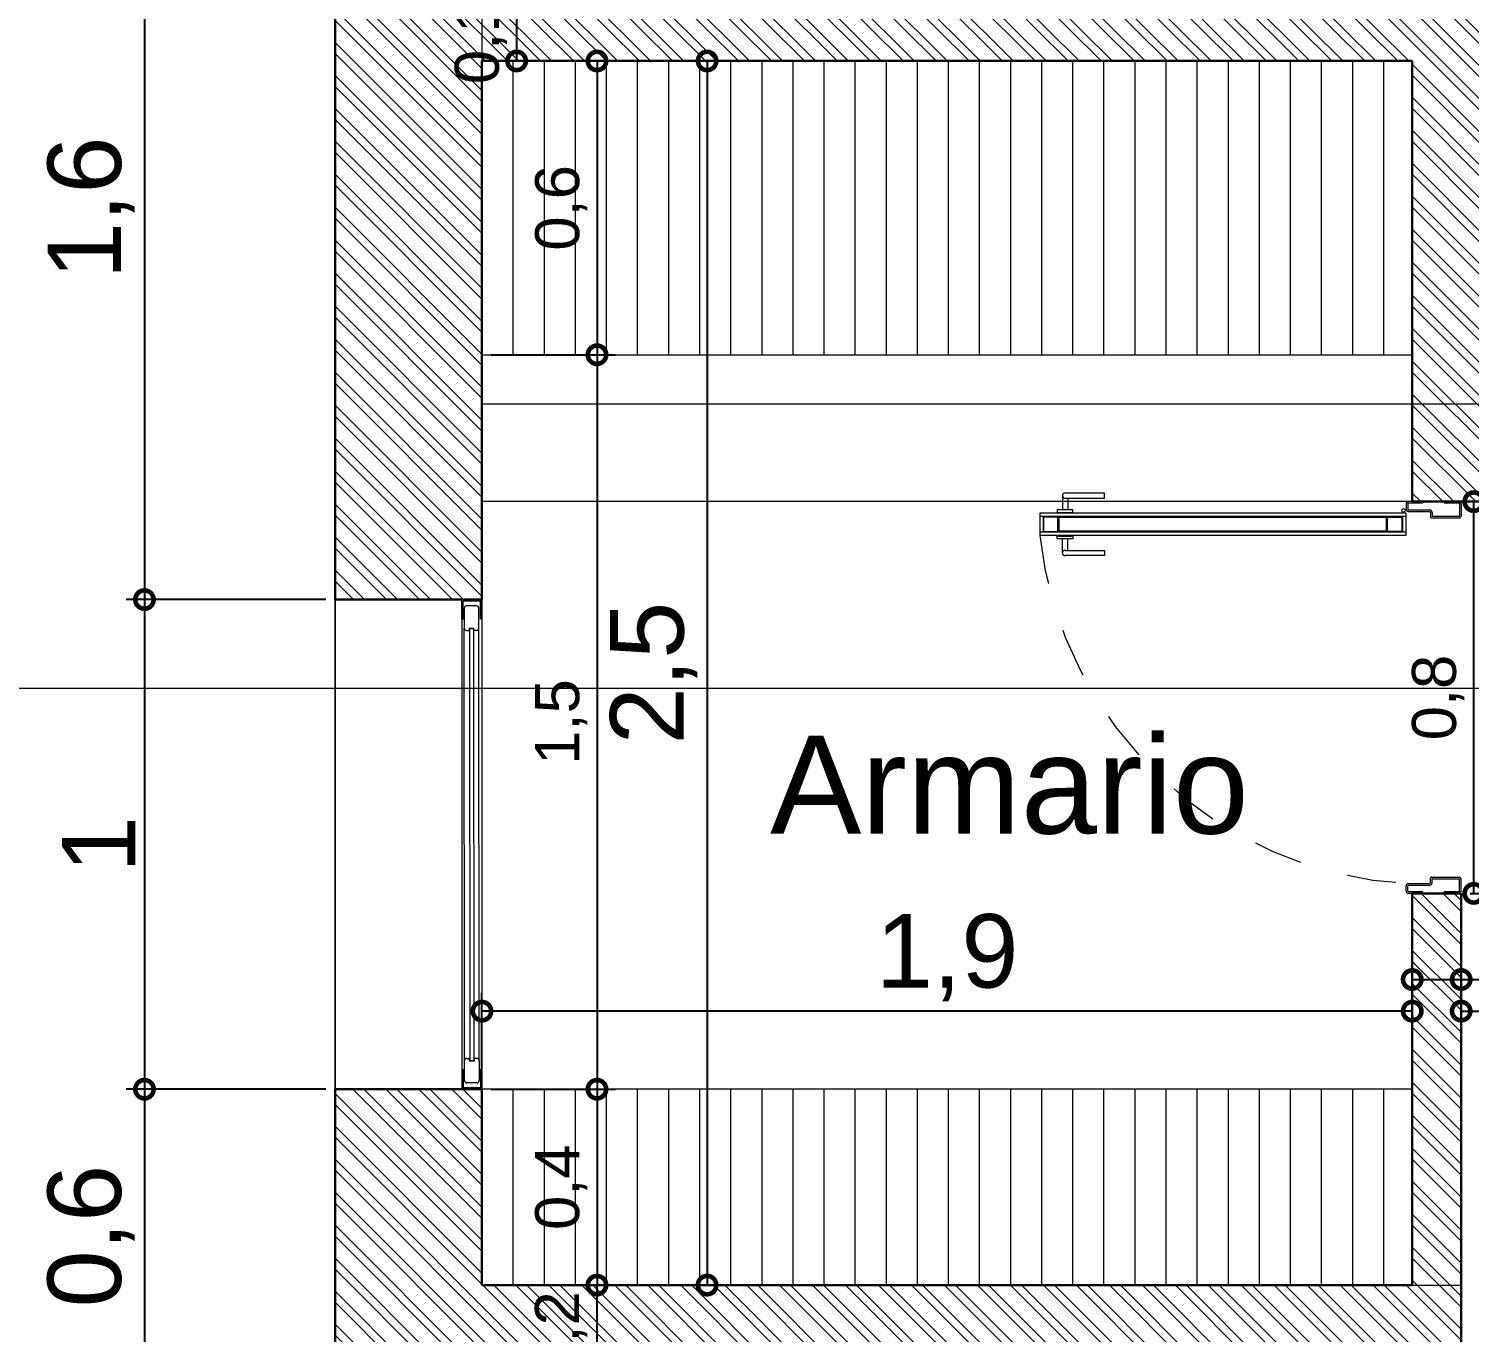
# Model space of a CAD drawing. Header units: millimetres. Extents: x 2502.5 to 2587.5, y 1451 to 1547.9.
# Drawn here: x 2514.037 to 2516.979, y 1504.998 to 1507.66 of the extents above; entities that cross this region are included whole.
import ezdxf

# ---------------------------------------------------------------- set-up
doc = ezdxf.new("R2010")
doc.units = ezdxf.units.MM
doc.linetypes.add('JIS_02_0.7', pattern=[1.35, 0.75, -0.6])
for name, color, linetype, lineweight in [('0.05', 254, 'Continuous', 5), ('0.09', 6, 'Continuous', 9), ('0.15', 6, 'Continuous', 15), ('02_CIVIL_EXIST', 250, 'Continuous', 30), ('09_CIVIL PROYECCIONES', 230, 'JIS_02_0.7', 5), ('11_CARPINTERIA Y MOBILIARIO', 141, 'Continuous', 9), ('12_TEXTOS', 150, 'Continuous', 20), ('13_COTAS', 8, 'Continuous', 9), ('ABERTURASQ', 250, 'Continuous', 30)]:
    doc.layers.add(name, color=color, linetype=linetype, lineweight=lineweight)
doc.styles.add('Swis721 BT', font='swiss.ttf')
doc.dimstyles.new('ISO-23', dxfattribs={"dimscale": 0.03, "dimtxt": 5, "dimasz": 2.5, "dimexe": 1.25, "dimexo": 0.625, "dimtad": 1, "dimtxsty": 'Swis721 BT', "dimblk": 'DOTSMALL', "dimcen": 2.5, "dimclrt": 150, "dimadec": 0, "dimazin": 0, "dimtfac": 1, "dimtmove": 0, "dimatfit": 3, "dimfxl": 0, "dimarcsym": 0})

# ---------------------------------------------------------------- blocks, each defined once
blk = doc.blocks.new('80')
at = {"layer": '09_CIVIL PROYECCIONES', "linetype": 'JIS_02_0.7', "ltscale": 0.1}
blk.add_arc((2522612.3974, 181769.4556), 0.8022, 276.4267, 356.831, dxfattribs=at)
at = {"layer": '11_CARPINTERIA Y MOBILIARIO'}
for p, q in [((2522612.4184, 181769.5148), (2522612.4184, 181769.4844)), ((2522612.4218, 181769.5148), (2522612.4218, 181769.4844)), ((2522612.4229, 181769.5193), (2522612.4472, 181769.5193)), ((2522612.4229, 181769.5159), (2522612.447, 181769.5159)), ((2522612.4481, 181769.4601), (2522612.4481, 181769.515)), ((2522612.4516, 181769.4593), (2522612.4516, 181769.5155)), ((2522613.1852, 181769.4593), (2522613.1852, 181769.5155)), ((2522613.1887, 181769.4601), (2522613.1887, 181769.515)), ((2522613.2139, 181769.5193), (2522613.1896, 181769.5193)), ((2522613.2139, 181769.5159), (2522613.1898, 181769.5159)), ((2522613.2151, 181769.5148), (2522613.2151, 181769.4844)), ((2522613.2184, 181769.5148), (2522613.2184, 181769.4844)), ((2522612.4184, 181769.4844), (2522612.4218, 181769.4844)), ((2522613.2184, 181769.4844), (2522613.2151, 181769.4844)), ((2522612.4352, 181769.4113), (2522612.4352, 181769.4545)), ((2522612.4385, 181769.4113), (2522612.4385, 181769.4545)), ((2522612.4408, 181769.4601), (2522612.4481, 181769.4601)), ((2522612.4408, 181769.4567), (2522612.4494, 181769.4567)), ((2522613.1961, 181769.4567), (2522613.1874, 181769.4567)), ((2522613.1961, 181769.4601), (2522613.1887, 181769.4601)), ((2522613.1983, 181769.4113), (2522613.1983, 181769.4545)), ((2522613.2017, 181769.4113), (2522613.2017, 181769.4545)), ((2522612.4184, 181769.4404), (2522612.4184, 181769.4113)), ((2522612.4184, 181769.4404), (2522612.4218, 181769.4404)), ((2522612.4218, 181769.4404), (2522612.4218, 181769.4113)), ((2522613.2184, 181769.4404), (2522613.2151, 181769.4404)), ((2522613.2151, 181769.4404), (2522613.2151, 181769.4113)), ((2522613.2184, 181769.4404), (2522613.2184, 181769.4113)), ((2522612.4229, 181769.4101), (2522612.434, 181769.4101)), ((2522612.4229, 181769.4068), (2522612.434, 181769.4068)), ((2522612.4422, 181769.4063), (2522612.4872, 181769.4063)), ((2522612.4422, 181769.4063), (2522612.4422, 181768.6585)), ((2522612.4489, 181769.4063), (2522612.4489, 181768.6585)), ((2522612.4489, 181769.3995), (2522612.4804, 181769.3995)), ((2522612.4501, 181769.3984), (2522612.4793, 181769.3984)), ((2522612.4501, 181769.3691), (2522612.4501, 181769.3984)), ((2522612.4793, 181769.3984), (2522612.4793, 181769.3691)), ((2522612.4804, 181769.4063), (2522612.4804, 181768.6585)), ((2522612.4872, 181769.4063), (2522612.4872, 181768.6585)), ((2522613.2139, 181769.4101), (2522613.2028, 181769.4101)), ((2522613.2139, 181769.4068), (2522613.2028, 181769.4068)), ((2522612.4793, 181769.3691), (2522612.4501, 181769.3691)), ((2522612.4783, 181769.367), (2522612.4511, 181769.367)), ((2522612.4511, 181769.367), (2522612.4511, 181768.6978)), ((2522612.4783, 181768.6978), (2522612.4783, 181769.367)), ((2522612.4115, 181768.7907), (2522612.4008, 181768.7907)), ((2522612.4008, 181768.7907), (2522612.4008, 181768.7102)), ((2522612.4115, 181768.7102), (2522612.4115, 181768.7907)), ((2522612.5179, 181768.7102), (2522612.5179, 181768.7907)), ((2522612.5179, 181768.7907), (2522612.5286, 181768.7907)), ((2522612.5286, 181768.7907), (2522612.5286, 181768.7102)), ((2522612.4115, 181768.7156), (2522612.4351, 181768.7156)), ((2522612.4404, 181768.7263), (2522612.4351, 181768.7263)), ((2522612.4351, 181768.7263), (2522612.4351, 181768.6941)), ((2522612.4404, 181768.6941), (2522612.4404, 181768.7263)), ((2522612.4889, 181768.6941), (2522612.4889, 181768.7263)), ((2522612.4889, 181768.7263), (2522612.4943, 181768.7263)), ((2522612.4943, 181768.7263), (2522612.4943, 181768.6941)), ((2522612.5179, 181768.7156), (2522612.4943, 181768.7156)), ((2522612.4061, 181768.7048), (2522612.4351, 181768.7048)), ((2522612.4351, 181768.6941), (2522612.4404, 181768.6941)), ((2522612.4793, 181768.6956), (2522612.4501, 181768.6956)), ((2522612.4501, 181768.6956), (2522612.4501, 181768.6664)), ((2522612.4511, 181768.6978), (2522612.4783, 181768.6978)), ((2522612.4793, 181768.6664), (2522612.4793, 181768.6956)), ((2522612.4943, 181768.6941), (2522612.4889, 181768.6941)), ((2522612.5233, 181768.7048), (2522612.4943, 181768.7048)), ((2522612.4422, 181768.6585), (2522612.4872, 181768.6585)), ((2522612.4489, 181768.6652), (2522612.4804, 181768.6652)), ((2522612.4501, 181768.6664), (2522612.4793, 181768.6664))]:
    blk.add_line(p, q, dxfattribs=at)
blk.add_circle((2522612.4361, 181769.4014), 0.0036, dxfattribs=at)
for centre, radius, start, end in [((2522612.4229, 181769.5148), 0.00448, 90, 180), ((2522612.4229, 181769.5148), 0.00112, 90, 180), ((2522612.447, 181769.5148), 0.00112, 8.602, 90), ((2522612.4472, 181769.5148), 0.00448, 8.602, 90), ((2522613.1896, 181769.5148), 0.00448, 90, 171.398), ((2522613.1898, 181769.5148), 0.00112, 90, 171.398), ((2522613.2139, 181769.5148), 0.00448, 0, 90), ((2522613.2139, 181769.5148), 0.00112, 0, 90), ((2522612.4408, 181769.4545), 0.0056, 90, 180), ((2522612.4408, 181769.4545), 0.00224, 90, 180), ((2522612.4494, 181769.4589), 0.00224, 270, 8.602), ((2522613.1874, 181769.4589), 0.00224, 171.398, 270), ((2522613.1961, 181769.4545), 0.0056, 0, 90), ((2522613.1961, 181769.4545), 0.00224, 0, 90), ((2522612.4229, 181769.4113), 0.00448, 180, 270), ((2522612.4229, 181769.4113), 0.00112, 180, 270), ((2522612.434, 181769.4113), 0.00448, 270, 0), ((2522612.434, 181769.4113), 0.00112, 270, 0), ((2522613.2028, 181769.4113), 0.00448, 180, 270), ((2522613.2028, 181769.4113), 0.00112, 180, 270), ((2522613.2139, 181769.4113), 0.00448, 270, 0), ((2522613.2139, 181769.4113), 0.00112, 270, 0), ((2522612.4061, 181768.7102), 0.00537, 180, 0), ((2522612.5233, 181768.7102), 0.00537, 180, 0)]:
    blk.add_arc(centre, radius, start, end, dxfattribs=at)
blk = doc.blocks.new('_DotSmall')
at = {"color": 0, "linetype": 'ByBlock', "const_width": 0.5}
blk.add_lwpolyline([(-0.0625, 0, 1), (0.0625, 0, 1)], format="xyb", close=True, dxfattribs=at)
blk = doc.blocks.new('*D169')
at = {"layer": '13_COTAS', "color": 0, "lineweight": -2}
for p, q in [((2514.6435, 1508.0944), (2514.2354, 1508.0944)), ((2514.2729, 1508.0944), (2514.2729, 1506.4944)), ((2514.6435, 1506.4944), (2514.2354, 1506.4944))]:
    blk.add_line(p, q, dxfattribs=at)
at = {"layer": 'Defpoints', "color": 0}
for p in [(2514.6623, 1508.0944), (2514.2729, 1506.4944), (2514.6623, 1506.4944)]:
    blk.add_point(p, dxfattribs=at)
at = {"layer": '13_COTAS', "color": 0, "lineweight": -2, "xscale": 0.075, "yscale": 0.075, "zscale": 0.075}
for p, rotation in [((2514.2729, 1508.0944), 90), ((2514.2729, 1506.4944), 270)]:
    blk.add_blockref('_DotSmall', p, dxfattribs=dict(at, rotation=rotation))
at = {"layer": '13_COTAS', "color": 150, "insert": (2514.1638, 1507.2944), "char_height": 0.15, "attachment_point": 5, "rotation": 90, "style": 'Swis721 BT'}
blk.add_mtext('1,6', dxfattribs=at)
blk = doc.blocks.new('*D170')
at = {"layer": '13_COTAS', "color": 0, "lineweight": -2}
for p, q in [((2514.6435, 1506.4944), (2514.2354, 1506.4944)), ((2514.2729, 1506.4944), (2514.2729, 1505.4944)), ((2514.6435, 1505.4944), (2514.2354, 1505.4944))]:
    blk.add_line(p, q, dxfattribs=at)
at = {"layer": 'Defpoints', "color": 0}
for p in [(2514.6623, 1506.4944), (2514.2729, 1505.4944), (2514.6623, 1505.4944)]:
    blk.add_point(p, dxfattribs=at)
at = {"layer": '13_COTAS', "color": 0, "lineweight": -2, "xscale": 0.075, "yscale": 0.075, "zscale": 0.075}
for p, rotation in [((2514.2729, 1506.4944), 90), ((2514.2729, 1505.4944), 270)]:
    blk.add_blockref('_DotSmall', p, dxfattribs=dict(at, rotation=rotation))
at = {"layer": '13_COTAS', "color": 150, "insert": (2514.1792, 1505.9944), "char_height": 0.15, "attachment_point": 5, "rotation": 90, "style": 'Swis721 BT'}
blk.add_mtext('1', dxfattribs=at)
blk = doc.blocks.new('*D171')
at = {"layer": '13_COTAS', "color": 0, "lineweight": -2}
for p, q in [((2514.6435, 1505.4944), (2514.2354, 1505.4944)), ((2514.2729, 1505.4944), (2514.2729, 1504.8944)), ((2514.6435, 1504.8944), (2514.2354, 1504.8944))]:
    blk.add_line(p, q, dxfattribs=at)
at = {"layer": 'Defpoints', "color": 0}
for p in [(2514.6623, 1505.4944), (2514.2729, 1504.8944), (2514.6623, 1504.8944)]:
    blk.add_point(p, dxfattribs=at)
at = {"layer": '13_COTAS', "color": 0, "lineweight": -2, "xscale": 0.075, "yscale": 0.075, "zscale": 0.075}
for p, rotation in [((2514.2729, 1505.4944), 90), ((2514.2729, 1504.8944), 270)]:
    blk.add_blockref('_DotSmall', p, dxfattribs=dict(at, rotation=rotation))
at = {"layer": '13_COTAS', "color": 150, "insert": (2514.1638, 1505.1944), "char_height": 0.15, "attachment_point": 5, "rotation": 90, "style": 'Swis721 BT'}
blk.add_mtext('0,6', dxfattribs=at)
blk = doc.blocks.new('*D177')
at = {"layer": '13_COTAS', "color": 0, "lineweight": -2}
for p, q in [((2514.981, 1507.7444), (2515.0706, 1507.7444)), ((2515.0331, 1507.7444), (2515.0331, 1507.5944)), ((2514.981, 1507.5944), (2515.0706, 1507.5944))]:
    blk.add_line(p, q, dxfattribs=at)
at = {"layer": 'Defpoints', "color": 0}
for p in [(2514.9623, 1507.7444), (2514.9623, 1507.5944), (2515.0331, 1507.5944)]:
    blk.add_point(p, dxfattribs=at)
at = {"layer": '13_COTAS', "color": 0, "lineweight": -2, "xscale": 0.075, "yscale": 0.075, "zscale": 0.075}
for p, rotation in [((2515.0331, 1507.7444), 90), ((2515.0331, 1507.5944), 270)]:
    blk.add_blockref('_DotSmall', p, dxfattribs=dict(at, rotation=rotation))
at = {"layer": '13_COTAS', "color": 150, "insert": (2514.9601, 1507.6694), "char_height": 0.09, "attachment_point": 5, "rotation": 90, "style": 'Swis721 BT'}
blk.add_mtext('0,15', dxfattribs=at)
blk = doc.blocks.new('*D178')
at = {"layer": '13_COTAS', "color": 0, "lineweight": -2}
for p, q in [((2514.981, 1507.5944), (2515.2347, 1507.5944)), ((2515.1972, 1507.5944), (2515.1972, 1506.9944)), ((2514.981, 1506.9944), (2515.2347, 1506.9944))]:
    blk.add_line(p, q, dxfattribs=at)
at = {"layer": 'Defpoints', "color": 0}
for p in [(2514.9623, 1507.5944), (2514.9623, 1506.9944), (2515.1972, 1506.9944)]:
    blk.add_point(p, dxfattribs=at)
at = {"layer": '13_COTAS', "color": 0, "lineweight": -2, "xscale": 0.075, "yscale": 0.075, "zscale": 0.075}
for p, rotation in [((2515.1972, 1507.5944), 90), ((2515.1972, 1506.9944), 270)]:
    blk.add_blockref('_DotSmall', p, dxfattribs=dict(at, rotation=rotation))
at = {"layer": '13_COTAS', "color": 150, "insert": (2515.1242, 1507.2944), "char_height": 0.09, "attachment_point": 5, "rotation": 90, "style": 'Swis721 BT'}
blk.add_mtext('0,6', dxfattribs=at)
blk = doc.blocks.new('*D179')
at = {"layer": '13_COTAS', "color": 0, "lineweight": -2}
for p, q in [((2514.981, 1506.9944), (2515.2347, 1506.9944)), ((2515.1972, 1506.9944), (2515.1972, 1505.4944)), ((2514.981, 1505.4944), (2515.2347, 1505.4944))]:
    blk.add_line(p, q, dxfattribs=at)
at = {"layer": 'Defpoints', "color": 0}
for p in [(2514.9623, 1506.9944), (2514.9623, 1505.4944), (2515.1972, 1505.4944)]:
    blk.add_point(p, dxfattribs=at)
at = {"layer": '13_COTAS', "color": 0, "lineweight": -2, "xscale": 0.075, "yscale": 0.075, "zscale": 0.075}
for p, rotation in [((2515.1972, 1506.9944), 90), ((2515.1972, 1505.4944), 270)]:
    blk.add_blockref('_DotSmall', p, dxfattribs=dict(at, rotation=rotation))
at = {"layer": '13_COTAS', "color": 150, "insert": (2515.1242, 1506.2444), "char_height": 0.09, "attachment_point": 5, "rotation": 90, "style": 'Swis721 BT'}
blk.add_mtext('1,5', dxfattribs=at)
blk = doc.blocks.new('*D72')
at = {"layer": '13_COTAS', "color": 0, "lineweight": -2}
for p, q in [((2515.1972, 1505.4944), (2515.1972, 1505.0944)), ((2515.2112, 1505.4944), (2515.2347, 1505.4944)), ((2515.2112, 1505.0944), (2515.2347, 1505.0944))]:
    blk.add_line(p, q, dxfattribs=at)
at = {"layer": 'Defpoints', "color": 0}
for p in [(2515.1925, 1505.4944), (2515.1925, 1505.0944), (2515.1972, 1505.0944)]:
    blk.add_point(p, dxfattribs=at)
at = {"layer": '13_COTAS', "color": 0, "lineweight": -2, "xscale": 0.075, "yscale": 0.075, "zscale": 0.075}
for p, rotation in [((2515.1972, 1505.4944), 90), ((2515.1972, 1505.0944), 270)]:
    blk.add_blockref('_DotSmall', p, dxfattribs=dict(at, rotation=rotation))
at = {"layer": '13_COTAS', "color": 150, "insert": (2515.1242, 1505.2944), "char_height": 0.09, "attachment_point": 5, "rotation": 90, "style": 'Swis721 BT'}
blk.add_mtext('0,4', dxfattribs=at)
blk = doc.blocks.new('*D180')
at = {"layer": '13_COTAS', "color": 0, "lineweight": -2}
for p, q in [((2515.197, 1505.0944), (2515.197, 1504.8944)), ((2515.2158, 1505.0944), (2515.2345, 1505.0944)), ((2515.1784, 1504.8944), (2515.1595, 1504.8944))]:
    blk.add_line(p, q, dxfattribs=at)
at = {"layer": 'Defpoints', "color": 0}
for p in [(2515.197, 1505.0944), (2515.197, 1504.8944), (2515.1972, 1504.8944)]:
    blk.add_point(p, dxfattribs=at)
at = {"layer": '13_COTAS', "color": 0, "lineweight": -2, "xscale": 0.075, "yscale": 0.075, "zscale": 0.075}
for p, rotation in [((2515.197, 1505.0944), 90), ((2515.197, 1504.8944), 270)]:
    blk.add_blockref('_DotSmall', p, dxfattribs=dict(at, rotation=rotation))
at = {"layer": '13_COTAS', "color": 150, "insert": (2515.124, 1504.9944), "char_height": 0.09, "attachment_point": 5, "rotation": 90, "style": 'Swis721 BT'}
blk.add_mtext('0,2', dxfattribs=at)
blk = doc.blocks.new('*D73')
at = {"layer": '13_COTAS', "color": 0, "lineweight": -2}
for p, q in [((2515.5159, 1507.5944), (2515.3846, 1507.5944)), ((2515.4221, 1507.5944), (2515.4221, 1505.0944)), ((2515.476, 1505.0944), (2515.3846, 1505.0944))]:
    blk.add_line(p, q, dxfattribs=at)
at = {"layer": 'Defpoints', "color": 0}
for p in [(2515.5346, 1507.5944), (2515.4221, 1505.0944), (2515.4948, 1505.0944)]:
    blk.add_point(p, dxfattribs=at)
at = {"layer": '13_COTAS', "color": 0, "lineweight": -2, "xscale": 0.075, "yscale": 0.075, "zscale": 0.075}
for p, rotation in [((2515.4221, 1507.5944), 90), ((2515.4221, 1505.0944), 270)]:
    blk.add_blockref('_DotSmall', p, dxfattribs=dict(at, rotation=rotation))
at = {"layer": '13_COTAS', "color": 150, "insert": (2515.313, 1506.3444), "char_height": 0.15, "attachment_point": 5, "rotation": 90, "style": 'Swis721 BT'}
blk.add_mtext('2,5', dxfattribs=at)
blk = doc.blocks.new('*D209')
at = {"layer": '13_COTAS', "color": 0, "lineweight": -2}
for p, q in [((2516.8623, 1505.6408), (2516.8623, 1505.756)), ((2516.9623, 1505.6574), (2516.9623, 1505.756)), ((2516.8623, 1505.7185), (2516.9623, 1505.7185)), ((2516.9623, 1505.7185), (2517.2169, 1505.7185))]:
    blk.add_line(p, q, dxfattribs=at)
at = {"layer": 'Defpoints', "color": 0}
for p in [(2516.9623, 1505.7185), (2516.8623, 1505.6221), (2516.9623, 1505.6387)]:
    blk.add_point(p, dxfattribs=at)
at = {"layer": '13_COTAS', "color": 0, "lineweight": -2, "xscale": 0.075, "yscale": 0.075, "zscale": 0.075, "rotation": 180}
blk.add_blockref('_DotSmall', (2516.8623, 1505.7185), dxfattribs=at)
at = {"layer": '13_COTAS', "color": 0, "lineweight": -2, "xscale": 0.075, "yscale": 0.075, "zscale": 0.075}
blk.add_blockref('_DotSmall', (2516.9623, 1505.7185), dxfattribs=at)
at = {"layer": '13_COTAS', "color": 150, "insert": (2517.1271, 1505.7915), "char_height": 0.09, "attachment_point": 5, "style": 'Swis721 BT'}
blk.add_mtext('0,1', dxfattribs=at)
blk = doc.blocks.new('*D210')
at = {"layer": '13_COTAS', "color": 0, "lineweight": -2}
for p, q in [((2514.9623, 1505.1132), (2514.9623, 1505.6914)), ((2516.8623, 1505.5162), (2516.8623, 1505.6914)), ((2516.8623, 1505.6539), (2514.9623, 1505.6539))]:
    blk.add_line(p, q, dxfattribs=at)
at = {"layer": 'Defpoints', "color": 0}
for p in [(2514.9623, 1505.6539), (2516.8623, 1505.4974), (2514.9623, 1505.0944)]:
    blk.add_point(p, dxfattribs=at)
at = {"layer": '13_COTAS', "color": 0, "lineweight": -2, "xscale": 0.075, "yscale": 0.075, "zscale": 0.075, "rotation": 180}
blk.add_blockref('_DotSmall', (2514.9623, 1505.6539), dxfattribs=at)
at = {"layer": '13_COTAS', "color": 0, "lineweight": -2, "xscale": 0.075, "yscale": 0.075, "zscale": 0.075}
blk.add_blockref('_DotSmall', (2516.8623, 1505.6539), dxfattribs=at)
at = {"layer": '13_COTAS', "color": 150, "insert": (2515.9123, 1505.763), "char_height": 0.15, "attachment_point": 5, "style": 'Swis721 BT'}
blk.add_mtext('1,9', dxfattribs=at)
blk = doc.blocks.new('*D90')
at = {"layer": '13_COTAS', "color": 0, "lineweight": -2}
for p, q in [((2516.9623, 1505.6964), (2516.9623, 1505.6164)), ((2516.9623, 1505.6539), (2520.4623, 1505.6539)), ((2520.4623, 1505.6351), (2520.4623, 1505.6164))]:
    blk.add_line(p, q, dxfattribs=at)
at = {"layer": 'Defpoints', "color": 0}
for p in [(2516.9623, 1505.7152), (2520.4623, 1505.6539), (2520.4623, 1505.6539)]:
    blk.add_point(p, dxfattribs=at)
at = {"layer": '13_COTAS', "color": 0, "lineweight": -2, "xscale": 0.075, "yscale": 0.075, "zscale": 0.075, "rotation": 180}
blk.add_blockref('_DotSmall', (2516.9623, 1505.6539), dxfattribs=at)
at = {"layer": '13_COTAS', "color": 0, "lineweight": -2, "xscale": 0.075, "yscale": 0.075, "zscale": 0.075}
blk.add_blockref('_DotSmall', (2520.4623, 1505.6539), dxfattribs=at)
at = {"layer": '13_COTAS', "color": 150, "insert": (2518.7123, 1505.763), "char_height": 0.15, "attachment_point": 5, "style": 'Swis721 BT'}
blk.add_mtext('3,5', dxfattribs=at)
blk = doc.blocks.new('*D138')
at = {"layer": '13_COTAS', "color": 0, "lineweight": -2}
for p, q in [((2516.981, 1506.6944), (2517.0256, 1506.6944)), ((2516.9881, 1505.8944), (2516.9881, 1506.6944)), ((2516.981, 1505.8944), (2517.0256, 1505.8944))]:
    blk.add_line(p, q, dxfattribs=at)
at = {"layer": 'Defpoints', "color": 0}
for p in [(2516.9623, 1506.6944), (2516.9881, 1506.6944), (2516.9623, 1505.8944)]:
    blk.add_point(p, dxfattribs=at)
at = {"layer": '13_COTAS', "color": 0, "lineweight": -2, "xscale": 0.075, "yscale": 0.075, "zscale": 0.075}
for p, rotation in [((2516.9881, 1506.6944), 90), ((2516.9881, 1505.8944), 270)]:
    blk.add_blockref('_DotSmall', p, dxfattribs=dict(at, rotation=rotation))
at = {"layer": '13_COTAS', "color": 150, "insert": (2516.9151, 1506.2944), "char_height": 0.09, "attachment_point": 5, "rotation": 90, "style": 'Swis721 BT'}
blk.add_mtext('0,8', dxfattribs=at)
blk = doc.blocks.new('silueta')
at = {"layer": '0.09', "color": 3}
for points in [[(2456.2998, 1530.2666), (2464.7998, 1530.2666), (2464.7998, 1530.5166), (2467.0998, 1530.5166), (2467.1, 1532.922), (2465.0998, 1532.9166), (2465.0998, 1540.7166), (2464.7998, 1540.7166), (2464.7998, 1540.9666), (2456.2998, 1540.9666)], [(2465.3998, 1540.9166), (2465.3998, 1534.9166), (2473.1998, 1534.9166), (2473.1998, 1537.6666)], [(2472.9998, 1537.5666), (2472.9998, 1534.7166), (2465.3998, 1534.7166), (2465.3998, 1533.1166), (2467.3998, 1533.1166), (2467.3998, 1530.3166), (2477.3998, 1530.3166), (2477.3998, 1536.7166), (2484.6498, 1536.7166), (2484.6498, 1540.1166)]]:
    blk.add_lwpolyline(points, dxfattribs=at)

msp = doc.modelspace()

# ---------------------------------------------------------------- hatches: boundary and pattern name
at = {"layer": '0.05'}
h = msp.add_hatch(dxfattribs=at)
h.set_pattern_fill('ANSI31', color=256, scale=0.02, angle=225)
h.set_pattern_definition([(270, (1978.6417, 2070.090036), (0.0635, -3e-17), [])])
h.paths.add_polyline_path([(2522.7123, 1509.1444), (2522.7123, 1508.5444), (2523.3123, 1508.5444), (2524.5123, 1508.5444), (2524.5123, 1509.1444)])
h.paths.add_polyline_path([(2516.8623, 1506.9944), (2516.8623, 1507.5944), (2514.9623, 1507.5944), (2514.9623, 1506.9944)])
h.paths.add_polyline_path([(2516.8623, 1505.0944), (2516.8623, 1505.4944), (2514.9623, 1505.4944), (2514.9623, 1505.0944)])
at = {"layer": '0.09'}
h = msp.add_hatch(dxfattribs=at)
h.set_pattern_fill('ANSI32', color=18, scale=0.005, angle=-90)
h.set_pattern_definition([(315, (2, 0), (0.03367596045, 0.03367596045), []), (315, (2, -0.02245), (0.03367596045, 0.03367596045), [])])
h.paths.add_polyline_path([(2527.2623, 1502.0944), (2521.615, 1502.0944), (2521.615, 1501.9444), (2527.2623, 1501.9444)])
h.paths.add_polyline_path([(2514.9623, 1512.8944), (2518.7623, 1512.8944), (2518.7623, 1510.5801), (2518.9623, 1510.5801), (2518.9623, 1512.8944), (2520.9623, 1512.8944), (2520.9623, 1513.0944), (2513.8623, 1513.0944), (2513.8623, 1512.6944), (2514.6623, 1512.6944), (2514.6623, 1511.6944), (2514.9623, 1511.6944)])
h.paths.add_polyline_path([(2520.9623, 1513.2444), (2514.6623, 1513.2444), (2514.6623, 1513.0944), (2520.9623, 1513.0944)])
h.paths.add_polyline_path([(2527.2623, 1513.2444), (2522.9623, 1513.2444), (2522.9623, 1513.0944), (2527.2623, 1513.0944)])
h.paths.add_polyline_path([(2528.0623, 1513.0944), (2527.2623, 1513.0944), (2522.9623, 1513.0944), (2522.9623, 1512.8944), (2522.9623, 1510.5801), (2523.1623, 1510.5801), (2523.1623, 1512.8944), (2526.9623, 1512.8944), (2526.9623, 1511.6944), (2527.0123, 1511.6944), (2527.0623, 1511.6944), (2527.2623, 1511.6944), (2527.2623, 1512.6944), (2528.0623, 1512.6944)])
h.paths.add_polyline_path([(2523.1623, 1510.5801), (2522.9623, 1510.5801), (2522.9623, 1510.2944), (2522.5623, 1510.2944), (2522.5623, 1510.0944), (2523.7623, 1510.0944), (2523.7623, 1510.1944), (2523.1623, 1510.1944)])
h.paths.add_polyline_path([(2521.5623, 1510.2944), (2520.3623, 1510.2944), (2520.3623, 1510.0944), (2521.5623, 1510.0944)])
h.paths.add_polyline_path([(2519.5623, 1510.2944), (2518.9623, 1510.2944), (2518.9623, 1510.5801), (2518.7623, 1510.5801), (2518.7623, 1510.1944), (2518.1623, 1510.1944), (2518.1623, 1510.0944), (2519.5623, 1510.0944)])
h.paths.add_polyline_path([(2527.2623, 1509.3944), (2526.9623, 1509.3944), (2526.9623, 1509.2944), (2522.5623, 1509.2944), (2522.5623, 1506.2338), (2523.6623, 1506.2338), (2523.6623, 1506.2444), (2522.7123, 1506.2444), (2522.7123, 1509.1444), (2524.5123, 1509.1444), (2524.5123, 1506.2444), (2524.4623, 1506.2444), (2524.4623, 1506.2338), (2524.9623, 1506.2338), (2524.9623, 1506.2444), (2524.6123, 1506.2444), (2524.6123, 1507.6444), (2524.9123, 1507.6444), (2524.9123, 1507.7444), (2524.6123, 1507.7444), (2524.6123, 1509.1444), (2525.6123, 1509.1444), (2525.6123, 1507.6444), (2525.7123, 1507.6444), (2525.7123, 1509.1444), (2526.9623, 1509.1444), (2526.9623, 1508.3944), (2527.2623, 1508.3944)])
h.paths.add_polyline_path([(2525.7076, 1508.4035), (2525.7075, 1508.3408), (2525.6992, 1508.3408), (2525.6992, 1508.4035, -1)], flags=16)
h.paths.add_polyline_path([(2525.6253, 1508.4035), (2525.6254, 1508.3408), (2525.617, 1508.3408), (2525.617, 1508.4035, -1)], flags=16)
h.paths.add_polyline_path([(2523.4088, 1509.2768), (2523.3283, 1509.2768), (2523.3283, 1509.2875), (2523.4088, 1509.2875, -1)], flags=16)
h.paths.add_polyline_path([(2527.2623, 1507.7444), (2526.4123, 1507.7444), (2526.4123, 1507.7182), (2526.4123, 1507.6444), (2526.9623, 1507.6444), (2526.9623, 1506.2444), (2525.7623, 1506.2444), (2525.7623, 1506.2338), (2527.2623, 1506.2338)], flags=17)
h.paths.add_polyline_path([(2527.2623, 1506.2338), (2525.7623, 1506.2338), (2525.7623, 1506.2108), (2525.7623, 1506.0944), (2527.2623, 1506.0944)])
h.paths.add_polyline_path([(2524.9623, 1506.2338), (2524.4623, 1506.2338), (2524.4623, 1506.2108), (2524.4623, 1506.0944), (2524.9623, 1506.0944)])
h.paths.add_polyline_path([(2523.6623, 1506.2338), (2522.5623, 1506.2338), (2522.5623, 1506.0944), (2523.6623, 1506.0944)])
h.paths.add_polyline_path([(2523.3783, 1506.1121), (2523.4588, 1506.1121, -1), (2523.4588, 1506.1013), (2523.3783, 1506.1013)], flags=16)
h.paths.add_polyline_path([(2528.0623, 1502.4944), (2527.2623, 1502.4944), (2527.2623, 1503.0444), (2526.9623, 1503.0444), (2526.9623, 1502.2944), (2522.7623, 1502.2944), (2522.7623, 1505.2944), (2522.5623, 1505.2944), (2522.5623, 1502.2944), (2521.615, 1502.2944), (2521.615, 1502.0944), (2528.0623, 1502.0944)])
h.paths.add_polyline_path([(2521.615, 1502.2944), (2516.9623, 1502.2944), (2516.9623, 1502.4944), (2516.6623, 1502.4944), (2514.6623, 1502.4944), (2513.8623, 1502.4944), (2513.8623, 1502.0944), (2514.6623, 1502.0944), (2521.615, 1502.0944)])
h.paths.add_polyline_path([(2521.615, 1502.0944), (2514.6623, 1502.0944), (2514.6623, 1501.9444), (2521.615, 1501.9444)])
h.paths.add_polyline_path([(2516.9623, 1505.1944), (2516.9623, 1505.8944), (2516.9274, 1505.8944), (2516.8623, 1505.8944), (2516.8623, 1505.0944), (2514.9623, 1505.0944), (2514.9623, 1505.4944), (2514.6623, 1505.4944), (2514.6623, 1504.8944), (2514.9623, 1504.8944), (2516.6623, 1504.8944), (2516.9623, 1504.8944)])
h.paths.add_polyline_path([(2519.4996, 1508.6645), (2519.4996, 1507.3622), (2519.933, 1507.3622), (2519.933, 1508.6645)], flags=9)
h.paths.add_polyline_path([(2517.3471, 1509.1069), (2517.3471, 1508.3521), (2517.7804, 1508.3521), (2517.7804, 1509.1069)], flags=9)
h = msp.add_hatch(dxfattribs=at)
h.set_pattern_fill('ANSI32', color=18, scale=0.005, angle=-90)
h.set_pattern_definition([(315, (2100.05912, 1006.04728), (0.0336759605, 0.0336759605), []), (315, (2100.05912, 1006.02483), (0.0336759605, 0.0336759605), [])])
h.paths.add_polyline_path([(2514.9623, 1507.5944), (2516.8623, 1507.5944), (2516.8623, 1506.6944), (2516.9623, 1506.6944), (2520.5623, 1506.6944), (2520.5623, 1508.3444), (2520.4123, 1508.3444), (2520.4123, 1506.8444), (2519.0123, 1506.8444), (2519.0123, 1507.3444), (2518.5123, 1507.3444), (2518.5123, 1508.2444), (2519.0123, 1508.2444), (2519.0123, 1508.3444), (2518.4123, 1508.3444), (2518.4123, 1507.2444), (2518.9123, 1507.2444), (2518.9123, 1506.8444), (2517.0123, 1506.8444), (2517.0123, 1508.2444), (2517.7123, 1508.2444), (2517.7123, 1508.3444), (2516.9623, 1508.3444), (2516.8623, 1508.3444), (2516.8623, 1507.7444), (2515.9623, 1507.7444), (2515.9623, 1508.3444), (2515.8623, 1508.3444), (2515.8623, 1507.7444), (2514.9623, 1507.7444), (2514.9623, 1508.0944), (2514.6623, 1508.0944), (2514.6623, 1506.4944), (2514.9623, 1506.4944)])
h.paths.add_polyline_path([(2518.417, 1507.5853), (2518.417, 1507.6479), (2518.4254, 1507.6479), (2518.4253, 1507.5853, -1)], flags=16)

# ---------------------------------------------------------------- linework, layer by layer
for p, q in [((2514.9623, 1506.9944), (2516.8623, 1506.9944)), ((2514.6623, 1506.4944), (2514.6623, 1505.4944)), ((2516.8623, 1505.4944), (2514.9623, 1505.4944))]:
    msp.add_line(p, q, dxfattribs=at)
at = {"layer": '0.15'}
msp.add_line((2535.7644, 1506.3128), (2504.7242, 1506.3128), dxfattribs=at)
at = {"layer": '02_CIVIL_EXIST'}
for p, q in [((2514.6623, 1506.4944), (2514.6623, 1508.0944)), ((2514.9623, 1507.5944), (2514.9623, 1506.4944)), ((2514.9623, 1507.5944), (2516.8623, 1507.5944)), ((2516.8623, 1507.5944), (2516.8623, 1506.6944)), ((2516.9623, 1506.6944), (2516.8623, 1506.6944)), ((2520.5623, 1506.6944), (2516.9623, 1506.6944)), ((2514.9623, 1506.4944), (2514.6623, 1506.4944)), ((2514.6623, 1506.4944), (2514.9623, 1506.4944)), ((2516.8623, 1505.8944), (2516.8623, 1505.0944)), ((2516.9623, 1505.8944), (2516.8623, 1505.8944)), ((2516.9623, 1505.1944), (2516.9623, 1505.8944)), ((2514.6623, 1505.4944), (2514.6623, 1504.8944)), ((2514.9623, 1505.4944), (2514.6623, 1505.4944)), ((2514.9623, 1505.0944), (2514.9623, 1505.4944)), ((2516.9623, 1505.1944), (2516.9623, 1504.8944)), ((2516.8623, 1505.0944), (2514.9623, 1505.0944))]:
    msp.add_line(p, q, dxfattribs=at)
at = {"layer": '09_CIVIL PROYECCIONES', "linetype": 'ByBlock'}
for p, q in [((2514.9208, 1506.4544), (2514.9208, 1506.4944)), ((2514.9623, 1506.4544), (2514.9623, 1506.4944)), ((2514.9238, 1506.4544), (2514.9238, 1506.4904)), ((2514.9583, 1506.4914), (2514.9248, 1506.4914)), ((2514.926, 1506.4765), (2514.926, 1506.4363)), ((2514.9511, 1506.4814), (2514.9308, 1506.4814)), ((2514.956, 1506.4363), (2514.956, 1506.4765)), ((2514.9593, 1506.4544), (2514.9593, 1506.4904)), ((2514.9208, 1506.4544), (2514.9238, 1506.4544)), ((2514.9265, 1505.5525), (2514.926, 1506.4363)), ((2514.9361, 1506.4363), (2514.9361, 1506.4324)), ((2514.9361, 1506.4363), (2514.9459, 1506.4363)), ((2514.9459, 1506.4324), (2514.9459, 1506.4363)), ((2514.9565, 1505.5525), (2514.956, 1506.4363)), ((2514.9623, 1506.4544), (2514.9593, 1506.4544)), ((2514.9309, 1506.4314), (2514.9351, 1506.4314)), ((2514.9511, 1506.4314), (2514.9469, 1506.4314)), ((2514.9265, 1505.5123), (2514.9265, 1505.5525)), ((2514.9314, 1505.5574), (2514.9356, 1505.5574)), ((2514.9366, 1505.5526), (2514.9366, 1505.5564)), ((2514.9366, 1505.5526), (2514.9464, 1505.5526)), ((2514.9464, 1505.5564), (2514.9464, 1505.5526)), ((2514.9516, 1505.5574), (2514.9474, 1505.5574)), ((2514.9565, 1505.5526), (2514.9565, 1505.5123)), ((2514.9208, 1505.5344), (2514.9208, 1505.4944)), ((2514.9208, 1505.5344), (2514.9237, 1505.5344)), ((2514.9237, 1505.5344), (2514.9237, 1505.4984)), ((2514.9593, 1505.5344), (2514.9593, 1505.4984)), ((2514.9623, 1505.5344), (2514.9593, 1505.5344)), ((2514.9623, 1505.5344), (2514.9623, 1505.4944)), ((2514.9583, 1505.4974), (2514.9247, 1505.4974)), ((2514.9516, 1505.5074), (2514.9314, 1505.5074))]:
    msp.add_line(p, q, dxfattribs=at)
at = {"layer": '09_CIVIL PROYECCIONES', "linetype": 'Continuous'}
msp.add_line((2514.9208, 1505.4944), (2514.9623, 1505.4944), dxfattribs=at)
at = {"layer": '09_CIVIL PROYECCIONES', "linetype": 'ByBlock'}
for centre, radius, start, end in [((2514.9248, 1506.4904), 0.001, 89.9848, 179.9848), ((2514.9308, 1506.4765), 0.00488, 90.0152, 180.0152), ((2514.9511, 1506.4765), 0.00488, 0.0152, 90.0152), ((2514.9583, 1506.4904), 0.001, 0.0152, 90.0152), ((2514.9309, 1506.4363), 0.0049, 180.0152, 270.0152), ((2514.9511, 1506.4363), 0.00488, 270.0152, 0.0152), ((2514.9469, 1506.4324), 0.001, 180.0152, 270.0152), ((2514.9314, 1505.5525), 0.0049, 90.0152, 180.0152), ((2514.9474, 1505.5564), 0.001, 90.0152, 180.0152), ((2514.9516, 1505.5526), 0.00488, 0.0152, 90.0152), ((2514.9247, 1505.4984), 0.001, 180.0152, 270.0152), ((2514.9314, 1505.5123), 0.00488, 180.0152, 270.0152), ((2514.9516, 1505.5123), 0.00488, 270.0152, 0.0152), ((2514.9583, 1505.4984), 0.001, 269.9848, 359.9848)]:
    msp.add_arc(centre, radius, start, end, dxfattribs=at)
at = {"layer": '09_CIVIL PROYECCIONES', "linetype": 'ByBlock', "extrusion": (2.70945e-08, -5.9703e-08, 1)}
msp.add_arc((2514.9351, 1506.4324, 0), 0.001, 270.0152, 0.0152, dxfattribs=at)
at = {"layer": '09_CIVIL PROYECCIONES', "linetype": 'ByBlock', "extrusion": (2.70627e-08, 5.97174e-08, 1)}
msp.add_arc((2514.9356, 1505.5564, 0.0002), 0.001, 0.0152, 90.0152, dxfattribs=at)
at = {"layer": '11_CARPINTERIA Y MOBILIARIO'}
for p, q in [((2514.9208, 1506.4544), (2514.9208, 1505.5344)), ((2514.937, 1506.4354), (2514.9375, 1505.5534)), ((2514.937, 1506.4354), (2514.945, 1506.4354)), ((2514.945, 1506.4354), (2514.9455, 1505.5534)), ((2514.9623, 1506.4544), (2514.9623, 1505.5344)), ((2514.9375, 1505.5534), (2514.9455, 1505.5534))]:
    msp.add_line(p, q, dxfattribs=at)

# ---------------------------------------------------------------- block references
at = {"layer": 'ABERTURASQ', "rotation": 270}
msp.add_blockref('80', (-179252.557, 2524119.1128), dxfattribs=at)
at = {"layer": 'Defpoints'}
msp.add_blockref('silueta', (49.5625, -28.0222), dxfattribs=at)

# ---------------------------------------------------------------- texts
at = {"layer": '12_TEXTOS', "insert": (2515.5508, 1506.0137), "char_height": 0.2, "attachment_point": 7, "style": 'Swis721 BT'}
msp.add_mtext_dynamic_manual_height_columns('Armario', width=4.74294, gutter_width=10, heights=[0], dxfattribs=at)

# ---------------------------------------------------------------- dimensions: what is measured, and where the dimension line sits
at = {"layer": '13_COTAS'}
for base, p1, p2, override, picture, middle in [((2514.2729, 1506.4944), (2514.6623, 1508.0944), (2514.6623, 1506.4944), {"dimfxl": 100, "dimarcsym": 2}, '*D169', (2514.1638, 1507.2944)), ((2515.1972, 1506.9944), (2514.9623, 1507.5944), (2514.9623, 1506.9944), {"dimtxt": 3, "dimfxl": 100, "dimarcsym": 2}, '*D178', (2515.1242, 1507.2944)), ((2515.4221, 1505.0944), (2515.5346, 1507.5944), (2515.4948, 1505.0944), {"dimfxl": 100, "dimarcsym": 2}, '*D73', (2515.313, 1506.3444)), ((2515.1972, 1505.4944), (2514.9623, 1506.9944), (2514.9623, 1505.4944), {"dimtxt": 3, "dimfxl": 100, "dimarcsym": 2}, '*D179', (2515.1242, 1506.2444)), ((2516.9881, 1506.6944), (2516.9623, 1505.8944), (2516.9623, 1506.6944), {"dimtxt": 3, "dimfxl": 100, "dimarcsym": 2}, '*D138', (2516.9151, 1506.2944)), ((2514.2729, 1505.4944), (2514.6623, 1506.4944), (2514.6623, 1505.4944), {"dimfxl": 100, "dimarcsym": 2}, '*D170', (2514.1792, 1505.9944)), ((2514.2729, 1504.8944), (2514.6623, 1505.4944), (2514.6623, 1504.8944), {"dimfxl": 100, "dimarcsym": 2}, '*D171', (2514.1638, 1505.1944)), ((2515.1972, 1505.0944), (2515.1925, 1505.4944), (2515.1925, 1505.0944), {"dimtxt": 3, "dimfxl": 100, "dimarcsym": 2}, '*D72', (2515.1242, 1505.2944)), ((2515.197, 1504.8944), (2515.197, 1505.0944), (2515.1972, 1504.8944), {"dimtxt": 3, "dimfxl": 100, "dimarcsym": 2}, '*D180', (2515.124, 1504.9944))]:
    dim = msp.add_linear_dim(base=base, p1=p1, p2=p2, angle=270, dimstyle='ISO-23', override=override, dxfattribs=at)
    dim.commit()
    dim.dimension.update_dxf_attribs({"geometry": picture, "text_midpoint": middle})
dim = msp.add_linear_dim(base=(2515.0331, 1507.5944), p1=(2514.9623, 1507.7444), p2=(2514.9623, 1507.5944), angle=270, dimstyle='ISO-23', override={"dimtxt": 3, "dimfxl": 100, "dimarcsym": 2}, dxfattribs=at)
dim.commit()
dim.dimension.update_dxf_attribs({"geometry": '*D177', "text_midpoint": (2515.0331, 1507.6694), "dimtype": 160})
for base, p1, p2, override, picture, middle in [((2514.9623, 1505.6539), (2516.8623, 1505.4974), (2514.9623, 1505.0944), {"dimfxl": 100, "dimarcsym": 2}, '*D210', (2515.9123, 1505.763)), ((2516.9623, 1505.7185), (2516.8623, 1505.6221), (2516.9623, 1505.6387), {"dimtxt": 3, "dimfxl": 100, "dimarcsym": 2}, '*D209', (2517.1271, 1505.7915)), ((2520.4623, 1505.6539), (2516.9623, 1505.7152), (2520.4623, 1505.6539), {"dimfxl": 100, "dimarcsym": 2}, '*D90', (2518.7123, 1505.763))]:
    dim = msp.add_linear_dim(base=base, p1=p1, p2=p2, dimstyle='ISO-23', override=override, dxfattribs=at)
    dim.commit()
    dim.dimension.update_dxf_attribs({"geometry": picture, "text_midpoint": middle})

doc.saveas('drawing.dxf')
